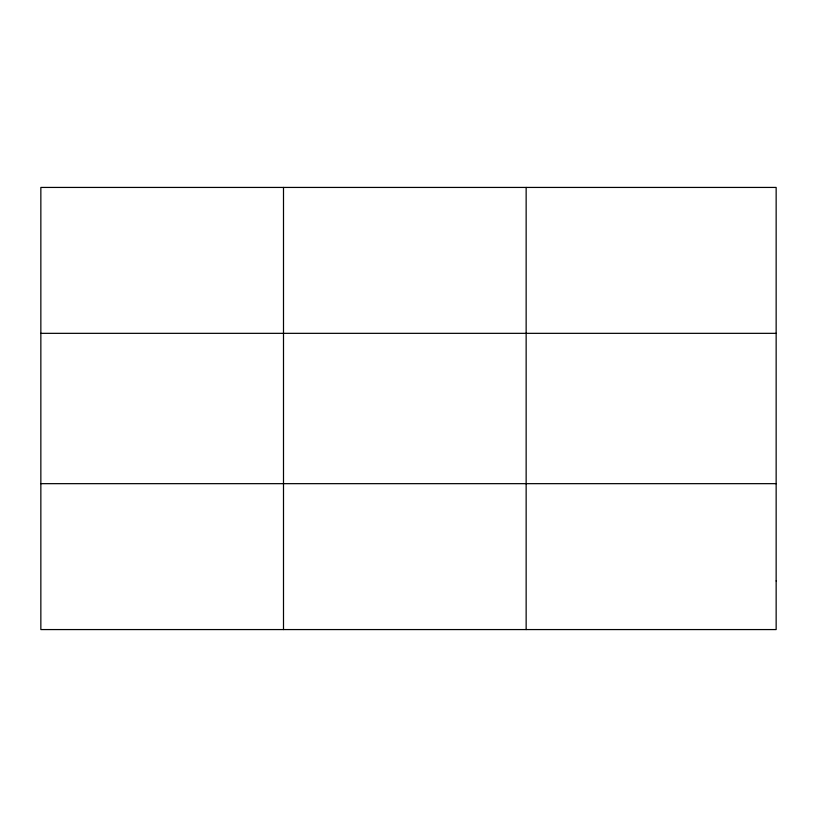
<?xml version="1.0" encoding="UTF-8"?>
<svg xmlns="http://www.w3.org/2000/svg" width="817" height="817" viewBox="0 0 817 817"><rect width="100%" height="100%" fill="white"/><g stroke="black" fill="none" stroke-linecap="round" stroke-linejoin="round"><path stroke-width="1.23" d="M283.499 629.57L283.499 187.43M526.148 629.57L526.148 187.43M40.85 333.336L776.15 333.336M40.85 483.664L776.15 483.664M776.15 580.938L776.15 629.57L40.85 629.57L40.85 187.43L776.15 187.43L776.15 580.938"/></g></svg>
